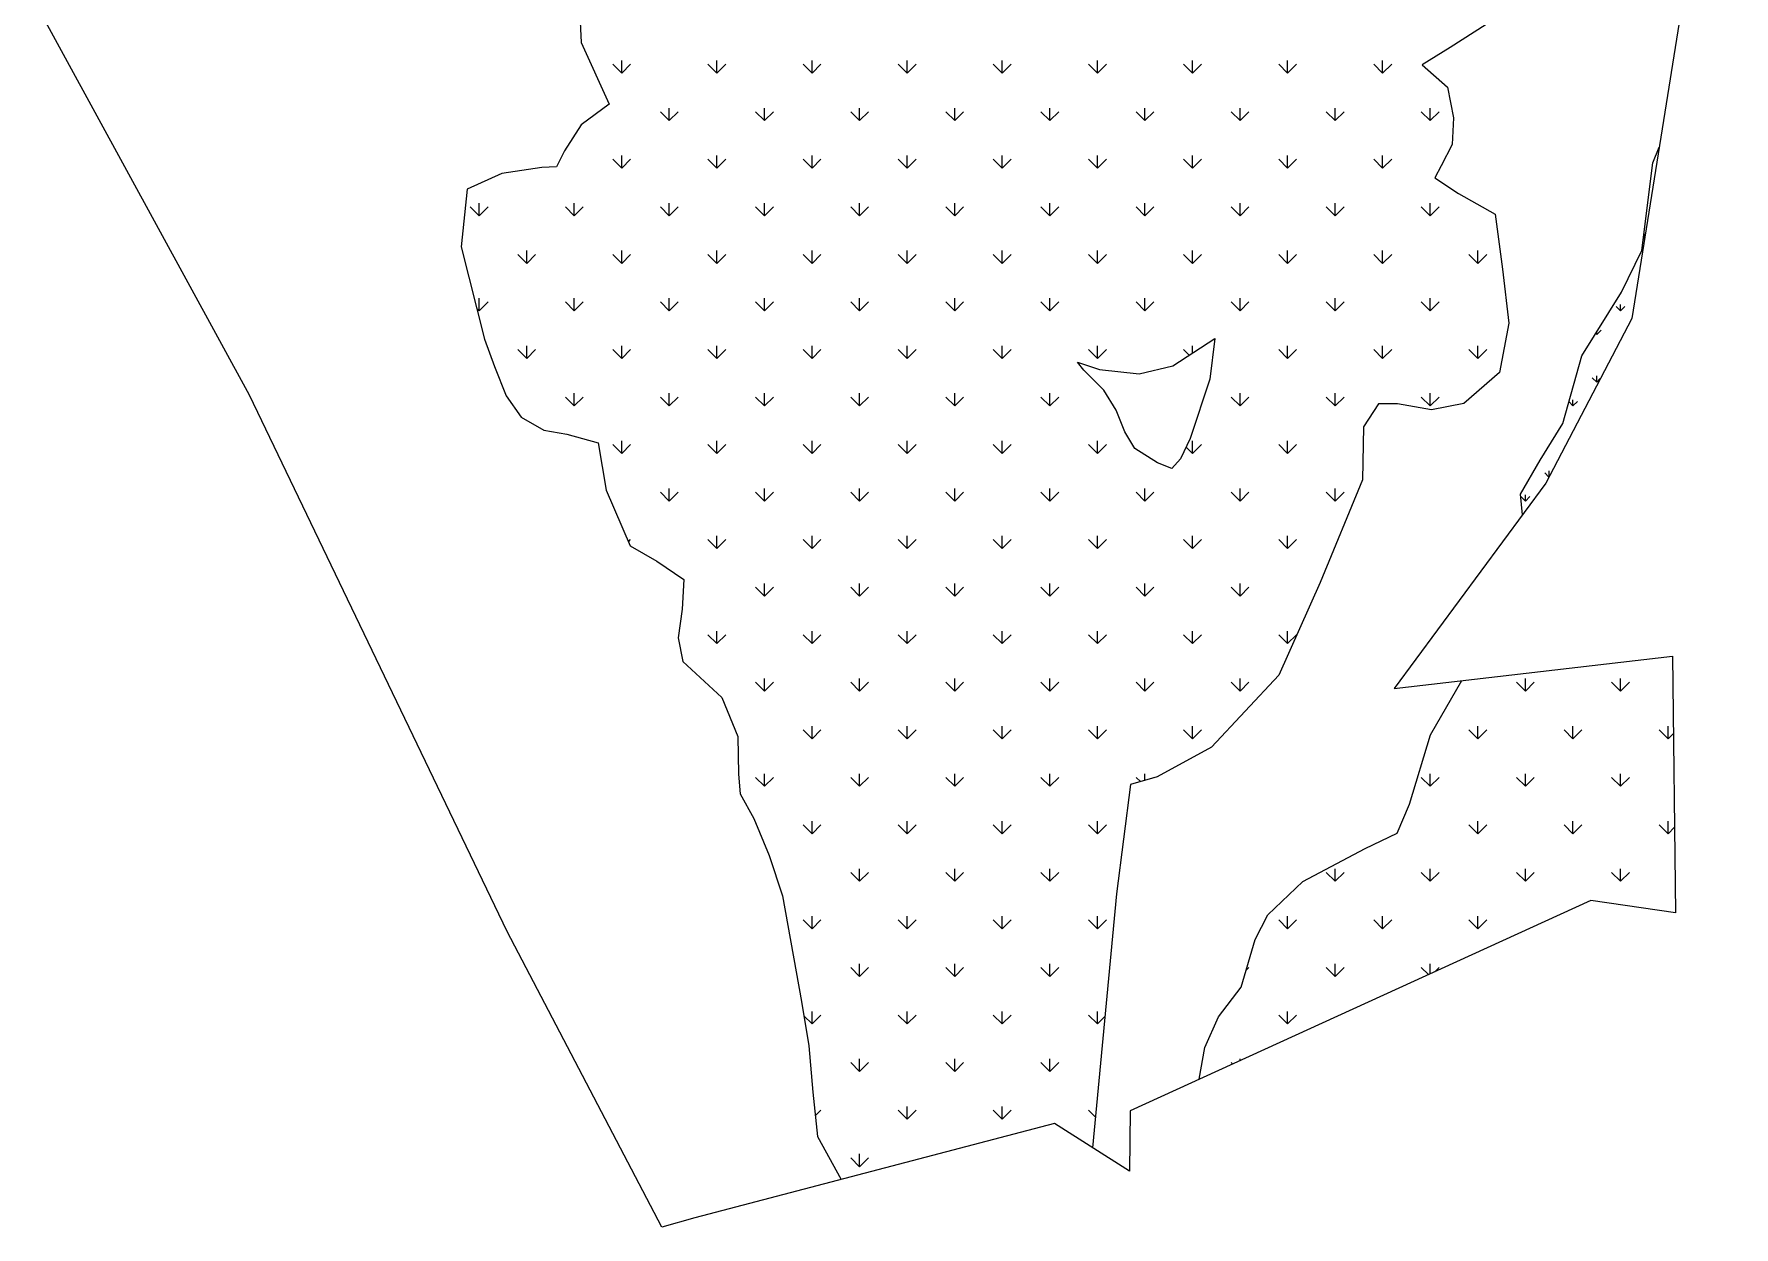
# Model space of a CAD drawing. Header units: metres. Extents: x 316780 to 318214, y 1881641 to 1883513.
# Drawn here: x 316846 to 318130, y 1881641 to 1882543 of the extents above; entities that cross this region are included whole.
import ezdxf

# ---------------------------------------------------------------- set-up
doc = ezdxf.new("R2010")
doc.units = ezdxf.units.M
doc.layers.add('MANGROOVES', color=112, linetype='Continuous')
doc.layers.add('village', color=3, linetype='Continuous')

msp = doc.modelspace()

# ---------------------------------------------------------------- linework, layer by layer
at = {"layer": 'MANGROOVES'}
for p, q in [((317258.8, 1882556.9), (317259.6, 1882536.3)), ((317943.2, 1882549.9), (317916.1, 1882532.6)), ((317259.6, 1882536.3), (317280.9, 1882489.6)), ((317916.1, 1882532.6), (317894.9, 1882519.5)), ((317894.9, 1882519.5), (317914.1, 1882502.5)), ((317914.1, 1882502.5), (317918.6, 1882479.3)), ((317280.9, 1882489.6), (317259.7, 1882474.1)), ((317259.7, 1882474.1), (317247, 1882454.4)), ((317918.6, 1882479.3), (317917.6, 1882459.2)), ((317917.6, 1882459.2), (317909.3, 1882443)), ((318069.1, 1882445.3), (318074, 1882457.3)), ((317241.2, 1882442.4), (317230.1, 1882441.8)), ((317247, 1882454.4), (317241.2, 1882442.4)), ((317909.3, 1882443), (317904.5, 1882434)), ((318060.8, 1882379), (318069.1, 1882445.3)), ((317199.7, 1882437.2), (317173.7, 1882425.4)), ((317230.1, 1882441.8), (317199.7, 1882437.2)), ((317904.5, 1882434), (317922.4, 1882422.2)), ((317173.7, 1882425.4), (317169.2, 1882381.9)), ((317922.4, 1882422.2), (317950.1, 1882406.5)), ((317950.1, 1882406.5), (317955.7, 1882365)), ((317169.2, 1882381.9), (317186.6, 1882312.1)), ((318045.6, 1882347.5), (318060.8, 1882379)), ((317955.7, 1882365), (317960.5, 1882324.2)), ((318015.5, 1882299.6), (318045.6, 1882347.5)), ((317960.5, 1882324.2), (317953.3, 1882286.9)), ((317186.6, 1882312.1), (317194.3, 1882291.5)), ((317706.7, 1882292), (317738.4, 1882312.7)), ((317738.4, 1882312.7), (317734.6, 1882281.8)), ((317194.3, 1882291.5), (317203, 1882269.3)), ((317634.6, 1882294.7), (317651.1, 1882289.3)), ((317639.4, 1882288.8), (317634.6, 1882294.7)), ((317654.4, 1882273.5), (317639.4, 1882288.8)), ((317651.1, 1882289.3), (317681.3, 1882285.8)), ((317681.3, 1882285.8), (317706.7, 1882292)), ((318001.3, 1882248.3), (318015.5, 1882299.6)), ((317734.6, 1882281.8), (317719.6, 1882237.1)), ((317953.3, 1882286.9), (317926.5, 1882263.6)), ((317203, 1882269.3), (317214.5, 1882253.2)), ((317663.7, 1882258.5), (317654.4, 1882273.5)), ((317861.9, 1882263.3), (317850.6, 1882245.8)), ((317876.4, 1882263.2), (317861.9, 1882263.3)), ((317902.1, 1882258.7), (317876.4, 1882263.2)), ((317926.5, 1882263.6), (317902.1, 1882258.7)), ((317214.5, 1882253.2), (317231.5, 1882243.3)), ((317670.4, 1882242.1), (317663.7, 1882258.5)), ((317231.5, 1882243.3), (317248.9, 1882240.4)), ((317248.9, 1882240.4), (317272.6, 1882233.8)), ((317677.8, 1882229.5), (317670.4, 1882242.1)), ((317719.6, 1882237.1), (317712.5, 1882221.7)), ((317850.6, 1882245.8), (317849.8, 1882205.9)), ((317984, 1882220.7), (318001.3, 1882248.3)), ((317272.6, 1882233.8), (317278.5, 1882198)), ((317695.1, 1882218.6), (317677.8, 1882229.5)), ((317705.8, 1882214.4), (317695.1, 1882218.6)), ((317712.5, 1882221.7), (317705.8, 1882214.4)), ((317969.2, 1882195.1), (317984, 1882220.7)), ((317278.5, 1882198), (317296.7, 1882155.9)), ((317849.8, 1882205.9), (317817.8, 1882128.3)), ((317970.6, 1882179.3), (317969.2, 1882195.1)), ((317296.7, 1882155.9), (317316.9, 1882144.3)), ((317316.9, 1882144.3), (317337.2, 1882130.6)), ((317337.2, 1882130.6), (317336, 1882108)), ((317817.8, 1882128.3), (317786.7, 1882058.2)), ((317336, 1882108), (317333.1, 1882086.5)), ((317333.1, 1882086.5), (317336.4, 1882068.5)), ((317336.4, 1882068.5), (317366, 1882041.3)), ((317786.7, 1882058.2), (317735.7, 1882003.8)), ((317901.2, 1882013.1), (317924.9, 1882054.1)), ((317366, 1882041.3), (317378, 1882011.8)), ((317378, 1882011.8), (317378.5, 1881983.4)), ((317885.3, 1881960.8), (317901.2, 1882013.1)), ((317735.7, 1882003.8), (317694.8, 1881981.5)), ((317378.5, 1881983.4), (317379.7, 1881968.6)), ((317694.8, 1881981.5), (317674.6, 1881975.7)), ((317379.7, 1881968.6), (317390.2, 1881949.9)), ((317674.6, 1881975.7), (317664, 1881893)), ((317876.1, 1881939), (317885.3, 1881960.8)), ((317390.2, 1881949.9), (317401.8, 1881922.1)), ((317852, 1881927.2), (317876.1, 1881939)), ((317401.8, 1881922.1), (317411.9, 1881891.5)), ((317804.7, 1881902.4), (317852, 1881927.2)), ((317411.9, 1881891.5), (317426.2, 1881811.8)), ((317664, 1881893), (317645.9, 1881701.2)), ((317778.4, 1881877.3), (317804.7, 1881902.4)), ((317768.7, 1881858.5), (317778.4, 1881877.3)), ((317758.1, 1881822.6), (317768.7, 1881858.5)), ((317741.2, 1881800.1), (317758.1, 1881822.6)), ((317426.2, 1881811.8), (317431.7, 1881778.2)), ((317730.7, 1881777), (317741.2, 1881800.1)), ((317431.7, 1881778.2), (317434.7, 1881743.3)), ((317726.6, 1881753), (317730.7, 1881777)), ((317434.7, 1881743.3), (317438.1, 1881709.7)), ((317438.1, 1881709.7), (317456, 1881677.2))]:
    msp.add_line(p, q, dxfattribs=at)
at = {"layer": 'MANGROOVES', "linetype": 'Continuous'}
for p, q in [((317290.4, 1882513.1), (317283.7, 1882519.9)), ((317290.4, 1882513.1), (317290.4, 1882522.7)), ((317290.4, 1882513.1), (317297.1, 1882519.9)), ((317362.3, 1882513.1), (317355.5, 1882519.9)), ((317362.3, 1882513.1), (317362.3, 1882522.7)), ((317362.3, 1882513.1), (317369, 1882519.9)), ((317434.1, 1882513.1), (317427.4, 1882519.9)), ((317434.1, 1882513.1), (317434.1, 1882522.7)), ((317434.1, 1882513.1), (317440.8, 1882519.9)), ((317505.9, 1882513.1), (317499.2, 1882519.9)), ((317505.9, 1882513.1), (317505.9, 1882522.7)), ((317505.9, 1882513.1), (317512.7, 1882519.9)), ((317577.8, 1882513.1), (317571, 1882519.9)), ((317577.8, 1882513.1), (317577.8, 1882522.7)), ((317577.8, 1882513.1), (317584.5, 1882519.9)), ((317649.6, 1882513.1), (317642.9, 1882519.9)), ((317649.6, 1882513.1), (317649.6, 1882522.7)), ((317649.6, 1882513.1), (317656.4, 1882519.9)), ((317721.5, 1882513.1), (317714.7, 1882519.9)), ((317721.5, 1882513.1), (317721.5, 1882522.7)), ((317721.5, 1882513.1), (317728.2, 1882519.9)), ((317793.3, 1882513.1), (317786.6, 1882519.9)), ((317793.3, 1882513.1), (317793.3, 1882522.7)), ((317793.3, 1882513.1), (317800, 1882519.9)), ((317865.1, 1882513.1), (317858.4, 1882519.9)), ((317865.1, 1882513.1), (317865.1, 1882522.7)), ((317865.1, 1882513.1), (317871.9, 1882519.9)), ((317326.3, 1882477.2), (317319.6, 1882483.9)), ((317326.3, 1882477.2), (317326.3, 1882486.7)), ((317326.3, 1882477.2), (317333.1, 1882483.9)), ((317398.2, 1882477.2), (317391.4, 1882483.9)), ((317398.2, 1882477.2), (317398.2, 1882486.7)), ((317398.2, 1882477.2), (317404.9, 1882483.9)), ((317470, 1882477.2), (317463.3, 1882483.9)), ((317470, 1882477.2), (317470, 1882486.7)), ((317470, 1882477.2), (317476.7, 1882483.9)), ((317541.9, 1882477.2), (317535.1, 1882483.9)), ((317541.9, 1882477.2), (317541.9, 1882486.7)), ((317541.9, 1882477.2), (317548.6, 1882483.9)), ((317613.7, 1882477.2), (317607, 1882483.9)), ((317613.7, 1882477.2), (317613.7, 1882486.7)), ((317613.7, 1882477.2), (317620.4, 1882483.9)), ((317685.5, 1882477.2), (317678.8, 1882483.9)), ((317685.5, 1882477.2), (317685.5, 1882486.7)), ((317685.5, 1882477.2), (317692.3, 1882483.9)), ((317757.4, 1882477.2), (317750.6, 1882483.9)), ((317757.4, 1882477.2), (317757.4, 1882486.7)), ((317757.4, 1882477.2), (317764.1, 1882483.9)), ((317829.2, 1882477.2), (317822.5, 1882483.9)), ((317829.2, 1882477.2), (317829.2, 1882486.7)), ((317829.2, 1882477.2), (317836, 1882483.9)), ((317901.1, 1882477.2), (317894.3, 1882483.9)), ((317901.1, 1882477.2), (317901.1, 1882486.7)), ((317901.1, 1882477.2), (317907.8, 1882483.9)), ((317290.4, 1882441.3), (317283.7, 1882448)), ((317290.4, 1882441.3), (317290.4, 1882450.8)), ((317290.4, 1882441.3), (317297.1, 1882448)), ((317362.3, 1882441.3), (317355.5, 1882448)), ((317362.3, 1882441.3), (317362.3, 1882450.8)), ((317362.3, 1882441.3), (317369, 1882448)), ((317434.1, 1882441.3), (317427.4, 1882448)), ((317434.1, 1882441.3), (317434.1, 1882450.8)), ((317434.1, 1882441.3), (317440.8, 1882448)), ((317505.9, 1882441.3), (317499.2, 1882448)), ((317505.9, 1882441.3), (317505.9, 1882450.8)), ((317505.9, 1882441.3), (317512.7, 1882448)), ((317577.8, 1882441.3), (317571, 1882448)), ((317577.8, 1882441.3), (317577.8, 1882450.8)), ((317577.8, 1882441.3), (317584.5, 1882448)), ((317649.6, 1882441.3), (317642.9, 1882448)), ((317649.6, 1882441.3), (317649.6, 1882450.8)), ((317649.6, 1882441.3), (317656.4, 1882448)), ((317721.5, 1882441.3), (317714.7, 1882448)), ((317721.5, 1882441.3), (317721.5, 1882450.8)), ((317721.5, 1882441.3), (317728.2, 1882448)), ((317793.3, 1882441.3), (317786.6, 1882448)), ((317793.3, 1882441.3), (317793.3, 1882450.8)), ((317793.3, 1882441.3), (317800, 1882448)), ((317865.1, 1882441.3), (317858.4, 1882448)), ((317865.1, 1882441.3), (317865.1, 1882450.8)), ((317865.1, 1882441.3), (317871.9, 1882448)), ((317182.6, 1882405.4), (317175.9, 1882412.1)), ((317182.6, 1882405.4), (317182.6, 1882414.9)), ((317182.6, 1882405.4), (317189.4, 1882412.1)), ((317254.5, 1882405.4), (317247.8, 1882412.1)), ((317254.5, 1882405.4), (317254.5, 1882414.9)), ((317254.5, 1882405.4), (317261.2, 1882412.1)), ((317326.3, 1882405.4), (317319.6, 1882412.1)), ((317326.3, 1882405.4), (317326.3, 1882414.9)), ((317326.3, 1882405.4), (317333.1, 1882412.1)), ((317398.2, 1882405.4), (317391.4, 1882412.1)), ((317398.2, 1882405.4), (317398.2, 1882414.9)), ((317398.2, 1882405.4), (317404.9, 1882412.1)), ((317470, 1882405.4), (317463.3, 1882412.1)), ((317470, 1882405.4), (317470, 1882414.9)), ((317470, 1882405.4), (317476.7, 1882412.1)), ((317541.9, 1882405.4), (317535.1, 1882412.1)), ((317541.9, 1882405.4), (317541.9, 1882414.9)), ((317541.9, 1882405.4), (317548.6, 1882412.1)), ((317613.7, 1882405.4), (317607, 1882412.1)), ((317613.7, 1882405.4), (317613.7, 1882414.9)), ((317613.7, 1882405.4), (317620.4, 1882412.1)), ((317685.5, 1882405.4), (317678.8, 1882412.1)), ((317685.5, 1882405.4), (317685.5, 1882414.9)), ((317685.5, 1882405.4), (317692.3, 1882412.1)), ((317757.4, 1882405.4), (317750.6, 1882412.1)), ((317757.4, 1882405.4), (317757.4, 1882414.9)), ((317757.4, 1882405.4), (317764.1, 1882412.1)), ((317829.2, 1882405.4), (317822.5, 1882412.1)), ((317829.2, 1882405.4), (317829.2, 1882414.9)), ((317829.2, 1882405.4), (317836, 1882412.1)), ((317901.1, 1882405.4), (317894.3, 1882412.1)), ((317901.1, 1882405.4), (317901.1, 1882414.9)), ((317901.1, 1882405.4), (317907.8, 1882412.1)), ((318062.7, 1882387.4), (318062.7, 1882392.2)), ((317218.6, 1882369.4), (317218.6, 1882379)), ((317290.4, 1882369.4), (317290.4, 1882379)), ((317362.3, 1882369.4), (317362.3, 1882379)), ((317434.1, 1882369.4), (317434.1, 1882379)), ((317505.9, 1882369.4), (317505.9, 1882379)), ((317577.8, 1882369.4), (317577.8, 1882379)), ((317649.6, 1882369.4), (317649.6, 1882379)), ((317721.5, 1882369.4), (317721.5, 1882379)), ((317793.3, 1882369.4), (317793.3, 1882379)), ((317865.1, 1882369.4), (317865.1, 1882379)), ((317937, 1882369.4), (317937, 1882379)), ((318062.7, 1882387.4), (318062, 1882388.1)), ((318062.7, 1882387.4), (318062.8, 1882387.5)), ((317218.6, 1882369.4), (317211.8, 1882376.2)), ((317218.6, 1882369.4), (317225.3, 1882376.2)), ((317290.4, 1882369.4), (317283.7, 1882376.2)), ((317290.4, 1882369.4), (317297.1, 1882376.2)), ((317362.3, 1882369.4), (317355.5, 1882376.2)), ((317362.3, 1882369.4), (317369, 1882376.2)), ((317434.1, 1882369.4), (317427.4, 1882376.2)), ((317434.1, 1882369.4), (317440.8, 1882376.2)), ((317505.9, 1882369.4), (317499.2, 1882376.2)), ((317505.9, 1882369.4), (317512.7, 1882376.2)), ((317577.8, 1882369.4), (317571, 1882376.2)), ((317577.8, 1882369.4), (317584.5, 1882376.2)), ((317649.6, 1882369.4), (317642.9, 1882376.2)), ((317649.6, 1882369.4), (317656.4, 1882376.2)), ((317721.5, 1882369.4), (317714.7, 1882376.2)), ((317721.5, 1882369.4), (317728.2, 1882376.2)), ((317793.3, 1882369.4), (317786.6, 1882376.2)), ((317793.3, 1882369.4), (317800, 1882376.2)), ((317865.1, 1882369.4), (317858.4, 1882376.2)), ((317865.1, 1882369.4), (317871.9, 1882376.2)), ((317937, 1882369.4), (317930.3, 1882376.2)), ((317937, 1882369.4), (317943.7, 1882376.2)), ((317182.6, 1882333.5), (317182.6, 1882343)), ((317182.6, 1882333.5), (317189.4, 1882340.3)), ((317254.5, 1882333.5), (317247.8, 1882340.3)), ((317254.5, 1882333.5), (317254.5, 1882343)), ((317254.5, 1882333.5), (317261.2, 1882340.3)), ((317326.3, 1882333.5), (317319.6, 1882340.3)), ((317326.3, 1882333.5), (317326.3, 1882343)), ((317326.3, 1882333.5), (317333.1, 1882340.3)), ((317398.2, 1882333.5), (317391.4, 1882340.3)), ((317398.2, 1882333.5), (317398.2, 1882343)), ((317398.2, 1882333.5), (317404.9, 1882340.3)), ((317470, 1882333.5), (317463.3, 1882340.3)), ((317470, 1882333.5), (317470, 1882343)), ((317470, 1882333.5), (317476.7, 1882340.3)), ((317541.9, 1882333.5), (317535.1, 1882340.3)), ((317541.9, 1882333.5), (317541.9, 1882343)), ((317541.9, 1882333.5), (317548.6, 1882340.3)), ((317613.7, 1882333.5), (317607, 1882340.3)), ((317613.7, 1882333.5), (317613.7, 1882343)), ((317613.7, 1882333.5), (317620.4, 1882340.3)), ((317685.5, 1882333.5), (317678.8, 1882340.3)), ((317685.5, 1882333.5), (317685.5, 1882343)), ((317685.5, 1882333.5), (317692.3, 1882340.3)), ((317757.4, 1882333.5), (317750.6, 1882340.3)), ((317757.4, 1882333.5), (317757.4, 1882343)), ((317757.4, 1882333.5), (317764.1, 1882340.3)), ((317829.2, 1882333.5), (317822.5, 1882340.3)), ((317829.2, 1882333.5), (317829.2, 1882343)), ((317829.2, 1882333.5), (317836, 1882340.3)), ((317901.1, 1882333.5), (317894.3, 1882340.3)), ((317901.1, 1882333.5), (317901.1, 1882343)), ((317901.1, 1882333.5), (317907.8, 1882340.3)), ((317182.6, 1882333.5), (317180.8, 1882335.4)), ((318044.8, 1882333.5), (318041.4, 1882336.9)), ((318044.8, 1882333.5), (318044.8, 1882338.3)), ((318044.8, 1882333.5), (318048.1, 1882336.9)), ((318026.8, 1882315.6), (318026, 1882316.3)), ((318026.8, 1882315.6), (318030.2, 1882318.9)), ((318026.8, 1882315.6), (318026.8, 1882317.6)), ((317218.6, 1882297.6), (317211.8, 1882304.3)), ((317218.6, 1882297.6), (317218.6, 1882307.1)), ((317218.6, 1882297.6), (317225.3, 1882304.3)), ((317290.4, 1882297.6), (317283.7, 1882304.3)), ((317290.4, 1882297.6), (317290.4, 1882307.1)), ((317290.4, 1882297.6), (317297.1, 1882304.3)), ((317362.3, 1882297.6), (317355.5, 1882304.3)), ((317362.3, 1882297.6), (317362.3, 1882307.1)), ((317362.3, 1882297.6), (317369, 1882304.3)), ((317434.1, 1882297.6), (317427.4, 1882304.3)), ((317434.1, 1882297.6), (317434.1, 1882307.1)), ((317434.1, 1882297.6), (317440.8, 1882304.3)), ((317505.9, 1882297.6), (317499.2, 1882304.3)), ((317505.9, 1882297.6), (317505.9, 1882307.1)), ((317505.9, 1882297.6), (317512.7, 1882304.3)), ((317577.8, 1882297.6), (317571, 1882304.3)), ((317577.8, 1882297.6), (317577.8, 1882307.1)), ((317577.8, 1882297.6), (317584.5, 1882304.3)), ((317649.6, 1882297.6), (317642.9, 1882304.3)), ((317649.6, 1882297.6), (317649.6, 1882307.1)), ((317649.6, 1882297.6), (317656.4, 1882304.3)), ((317719, 1882300), (317714.7, 1882304.3)), ((317721.5, 1882301.6), (317721.5, 1882307.1)), ((317793.3, 1882297.6), (317786.6, 1882304.3)), ((317793.3, 1882297.6), (317793.3, 1882307.1)), ((317793.3, 1882297.6), (317800, 1882304.3)), ((317865.1, 1882297.6), (317858.4, 1882304.3)), ((317865.1, 1882297.6), (317865.1, 1882307.1)), ((317865.1, 1882297.6), (317871.9, 1882304.3)), ((317937, 1882297.6), (317930.3, 1882304.3)), ((317937, 1882297.6), (317937, 1882307.1)), ((317937, 1882297.6), (317943.7, 1882304.3)), ((318026.8, 1882279.6), (318023.4, 1882283)), ((318026.8, 1882279.6), (318026.8, 1882284.4)), ((318026.8, 1882279.6), (318029.5, 1882282.4)), ((317254.5, 1882261.7), (317247.8, 1882268.4)), ((317254.5, 1882261.7), (317254.5, 1882271.2)), ((317254.5, 1882261.7), (317261.2, 1882268.4)), ((317326.3, 1882261.7), (317319.6, 1882268.4)), ((317326.3, 1882261.7), (317326.3, 1882271.2)), ((317326.3, 1882261.7), (317333.1, 1882268.4)), ((317398.2, 1882261.7), (317391.4, 1882268.4)), ((317398.2, 1882261.7), (317398.2, 1882271.2)), ((317398.2, 1882261.7), (317404.9, 1882268.4)), ((317470, 1882261.7), (317463.3, 1882268.4)), ((317470, 1882261.7), (317470, 1882271.2)), ((317470, 1882261.7), (317476.7, 1882268.4)), ((317541.9, 1882261.7), (317535.1, 1882268.4)), ((317541.9, 1882261.7), (317541.9, 1882271.2)), ((317541.9, 1882261.7), (317548.6, 1882268.4)), ((317613.7, 1882261.7), (317607, 1882268.4)), ((317613.7, 1882261.7), (317613.7, 1882271.2)), ((317613.7, 1882261.7), (317620.4, 1882268.4)), ((317757.4, 1882261.7), (317750.6, 1882268.4)), ((317757.4, 1882261.7), (317757.4, 1882271.2)), ((317757.4, 1882261.7), (317764.1, 1882268.4)), ((317829.2, 1882261.7), (317822.5, 1882268.4)), ((317829.2, 1882261.7), (317829.2, 1882271.2)), ((317829.2, 1882261.7), (317836, 1882268.4)), ((317901.1, 1882261.7), (317894.3, 1882268.4)), ((317901.1, 1882261.7), (317901.1, 1882271.2)), ((317901.1, 1882261.7), (317907.8, 1882268.4)), ((318008.8, 1882261.7), (318005.9, 1882264.7)), ((318008.8, 1882261.7), (318008.8, 1882266.4)), ((318008.8, 1882261.7), (318012.2, 1882265.1)), ((317290.4, 1882225.8), (317283.7, 1882232.5)), ((317290.4, 1882225.8), (317290.4, 1882235.3)), ((317290.4, 1882225.8), (317297.1, 1882232.5)), ((317362.3, 1882225.8), (317355.5, 1882232.5)), ((317362.3, 1882225.8), (317362.3, 1882235.3)), ((317362.3, 1882225.8), (317369, 1882232.5)), ((317434.1, 1882225.8), (317427.4, 1882232.5)), ((317434.1, 1882225.8), (317434.1, 1882235.3)), ((317434.1, 1882225.8), (317440.8, 1882232.5)), ((317505.9, 1882225.8), (317499.2, 1882232.5)), ((317505.9, 1882225.8), (317505.9, 1882235.3)), ((317505.9, 1882225.8), (317512.7, 1882232.5)), ((317577.8, 1882225.8), (317571, 1882232.5)), ((317577.8, 1882225.8), (317577.8, 1882235.3)), ((317577.8, 1882225.8), (317584.5, 1882232.5)), ((317649.6, 1882225.8), (317642.9, 1882232.5)), ((317649.6, 1882225.8), (317649.6, 1882235.3)), ((317649.6, 1882225.8), (317656.4, 1882232.5)), ((317721.5, 1882225.8), (317716.6, 1882230.6)), ((317721.5, 1882225.8), (317721.5, 1882235.3)), ((317721.5, 1882225.8), (317728.2, 1882232.5)), ((317793.3, 1882225.8), (317786.6, 1882232.5)), ((317793.3, 1882225.8), (317793.3, 1882235.3)), ((317793.3, 1882225.8), (317800, 1882232.5)), ((317990.7, 1882207.9), (317987.5, 1882211.2)), ((317990.9, 1882208.2), (317990.9, 1882212.6)), ((317326.3, 1882189.8), (317326.3, 1882199.4)), ((317398.2, 1882189.8), (317398.2, 1882199.4)), ((317470, 1882189.8), (317470, 1882199.4)), ((317541.9, 1882189.8), (317541.9, 1882199.4)), ((317613.7, 1882189.8), (317613.7, 1882199.4)), ((317685.5, 1882189.8), (317685.5, 1882199.4)), ((317757.4, 1882189.8), (317757.4, 1882199.4)), ((317829.2, 1882189.8), (317829.2, 1882199.4)), ((317326.3, 1882189.8), (317319.6, 1882196.6)), ((317326.3, 1882189.8), (317333.1, 1882196.6)), ((317398.2, 1882189.8), (317391.4, 1882196.6)), ((317398.2, 1882189.8), (317404.9, 1882196.6)), ((317470, 1882189.8), (317463.3, 1882196.6)), ((317470, 1882189.8), (317476.7, 1882196.6)), ((317541.9, 1882189.8), (317535.1, 1882196.6)), ((317541.9, 1882189.8), (317548.6, 1882196.6)), ((317613.7, 1882189.8), (317607, 1882196.6)), ((317613.7, 1882189.8), (317620.4, 1882196.6)), ((317685.5, 1882189.8), (317678.8, 1882196.6)), ((317685.5, 1882189.8), (317692.3, 1882196.6)), ((317757.4, 1882189.8), (317750.6, 1882196.6)), ((317757.4, 1882189.8), (317764.1, 1882196.6)), ((317829.2, 1882189.8), (317822.5, 1882196.6)), ((317829.2, 1882189.8), (317836, 1882196.6)), ((317972.9, 1882189.8), (317969.5, 1882193.2)), ((317972.9, 1882189.8), (317972.9, 1882194.6)), ((317972.9, 1882189.8), (317976.3, 1882193.2)), ((317295.4, 1882158.9), (317297.1, 1882160.7)), ((317362.3, 1882153.9), (317355.5, 1882160.7)), ((317362.3, 1882153.9), (317362.3, 1882163.4)), ((317362.3, 1882153.9), (317369, 1882160.7)), ((317434.1, 1882153.9), (317427.4, 1882160.7)), ((317434.1, 1882153.9), (317434.1, 1882163.4)), ((317434.1, 1882153.9), (317440.8, 1882160.7)), ((317505.9, 1882153.9), (317499.2, 1882160.7)), ((317505.9, 1882153.9), (317505.9, 1882163.4)), ((317505.9, 1882153.9), (317512.7, 1882160.7)), ((317577.8, 1882153.9), (317571, 1882160.7)), ((317577.8, 1882153.9), (317577.8, 1882163.4)), ((317577.8, 1882153.9), (317584.5, 1882160.7)), ((317649.6, 1882153.9), (317642.9, 1882160.7)), ((317649.6, 1882153.9), (317649.6, 1882163.4)), ((317649.6, 1882153.9), (317656.4, 1882160.7)), ((317721.5, 1882153.9), (317714.7, 1882160.7)), ((317721.5, 1882153.9), (317721.5, 1882163.4)), ((317721.5, 1882153.9), (317728.2, 1882160.7)), ((317793.3, 1882153.9), (317786.6, 1882160.7)), ((317793.3, 1882153.9), (317793.3, 1882163.4)), ((317793.3, 1882153.9), (317800, 1882160.7)), ((317398.2, 1882118), (317391.4, 1882124.7)), ((317398.2, 1882118), (317398.2, 1882127.5)), ((317398.2, 1882118), (317404.9, 1882124.7)), ((317470, 1882118), (317463.3, 1882124.7)), ((317470, 1882118), (317470, 1882127.5)), ((317470, 1882118), (317476.7, 1882124.7)), ((317541.9, 1882118), (317535.1, 1882124.7)), ((317541.9, 1882118), (317541.9, 1882127.5)), ((317541.9, 1882118), (317548.6, 1882124.7)), ((317613.7, 1882118), (317607, 1882124.7)), ((317613.7, 1882118), (317613.7, 1882127.5)), ((317613.7, 1882118), (317620.4, 1882124.7)), ((317685.5, 1882118), (317678.8, 1882124.7)), ((317685.5, 1882118), (317685.5, 1882127.5)), ((317685.5, 1882118), (317692.3, 1882124.7)), ((317757.4, 1882118), (317750.6, 1882124.7)), ((317757.4, 1882118), (317757.4, 1882127.5)), ((317757.4, 1882118), (317764.1, 1882124.7)), ((317362.3, 1882082.1), (317355.5, 1882088.8)), ((317362.3, 1882082.1), (317362.3, 1882091.6)), ((317362.3, 1882082.1), (317369, 1882088.8)), ((317434.1, 1882082.1), (317427.4, 1882088.8)), ((317434.1, 1882082.1), (317434.1, 1882091.6)), ((317434.1, 1882082.1), (317440.8, 1882088.8)), ((317505.9, 1882082.1), (317499.2, 1882088.8)), ((317505.9, 1882082.1), (317505.9, 1882091.6)), ((317505.9, 1882082.1), (317512.7, 1882088.8)), ((317577.8, 1882082.1), (317571, 1882088.8)), ((317577.8, 1882082.1), (317577.8, 1882091.6)), ((317577.8, 1882082.1), (317584.5, 1882088.8)), ((317649.6, 1882082.1), (317642.9, 1882088.8)), ((317649.6, 1882082.1), (317649.6, 1882091.6)), ((317649.6, 1882082.1), (317656.4, 1882088.8)), ((317721.5, 1882082.1), (317714.7, 1882088.8)), ((317721.5, 1882082.1), (317721.5, 1882091.6)), ((317721.5, 1882082.1), (317728.2, 1882088.8)), ((317793.3, 1882082.1), (317786.6, 1882088.8)), ((317793.3, 1882082.1), (317793.3, 1882091.6)), ((317793.3, 1882082.1), (317800, 1882088.8)), ((317398.2, 1882046.2), (317391.4, 1882052.9)), ((317398.2, 1882046.2), (317398.2, 1882055.7)), ((317398.2, 1882046.2), (317404.9, 1882052.9)), ((317470, 1882046.2), (317463.3, 1882052.9)), ((317470, 1882046.2), (317470, 1882055.7)), ((317470, 1882046.2), (317476.7, 1882052.9)), ((317541.9, 1882046.2), (317535.1, 1882052.9)), ((317541.9, 1882046.2), (317541.9, 1882055.7)), ((317541.9, 1882046.2), (317548.6, 1882052.9)), ((317613.7, 1882046.2), (317607, 1882052.9)), ((317613.7, 1882046.2), (317613.7, 1882055.7)), ((317613.7, 1882046.2), (317620.4, 1882052.9)), ((317685.5, 1882046.2), (317678.8, 1882052.9)), ((317685.5, 1882046.2), (317685.5, 1882055.7)), ((317685.5, 1882046.2), (317692.3, 1882052.9)), ((317757.4, 1882046.2), (317750.6, 1882052.9)), ((317757.4, 1882046.2), (317757.4, 1882055.7)), ((317757.4, 1882046.2), (317764.1, 1882052.9)), ((317972.9, 1882046.2), (317966.2, 1882052.9)), ((317972.9, 1882046.2), (317972.9, 1882055.7)), ((317972.9, 1882046.2), (317979.6, 1882052.9)), ((318044.8, 1882046.2), (318038, 1882052.9)), ((318044.8, 1882046.2), (318044.8, 1882055.7)), ((318044.8, 1882046.2), (318051.5, 1882052.9)), ((317434.1, 1882010.2), (317434.1, 1882019.8)), ((317505.9, 1882010.2), (317505.9, 1882019.8)), ((317577.8, 1882010.2), (317577.8, 1882019.8)), ((317649.6, 1882010.2), (317649.6, 1882019.8)), ((317721.5, 1882010.2), (317721.5, 1882019.8)), ((317937, 1882010.2), (317937, 1882019.8)), ((318008.8, 1882010.2), (318008.8, 1882019.8)), ((318080.7, 1882010.2), (318080.7, 1882019.8)), ((317434.1, 1882010.2), (317427.4, 1882017)), ((317434.1, 1882010.2), (317440.8, 1882017)), ((317505.9, 1882010.2), (317499.2, 1882017)), ((317505.9, 1882010.2), (317512.7, 1882017)), ((317577.8, 1882010.2), (317571, 1882017)), ((317577.8, 1882010.2), (317584.5, 1882017)), ((317649.6, 1882010.2), (317642.9, 1882017)), ((317649.6, 1882010.2), (317656.4, 1882017)), ((317721.5, 1882010.2), (317714.7, 1882017)), ((317721.5, 1882010.2), (317728.2, 1882017)), ((317937, 1882010.2), (317930.3, 1882017)), ((317937, 1882010.2), (317943.7, 1882017)), ((318008.8, 1882010.2), (318002.1, 1882017)), ((318008.8, 1882010.2), (318015.6, 1882017)), ((318080.7, 1882010.2), (318073.9, 1882017)), ((318080.7, 1882010.2), (318084.7, 1882014.3)), ((317398.2, 1881974.3), (317391.4, 1881981)), ((317398.2, 1881974.3), (317398.2, 1881983.8)), ((317398.2, 1881974.3), (317404.9, 1881981)), ((317470, 1881974.3), (317463.3, 1881981)), ((317470, 1881974.3), (317470, 1881983.8)), ((317470, 1881974.3), (317476.7, 1881981)), ((317541.9, 1881974.3), (317535.1, 1881981)), ((317541.9, 1881974.3), (317541.9, 1881983.8)), ((317541.9, 1881974.3), (317548.6, 1881981)), ((317613.7, 1881974.3), (317607, 1881981)), ((317613.7, 1881974.3), (317613.7, 1881983.8)), ((317613.7, 1881974.3), (317620.4, 1881981)), ((317682.1, 1881977.8), (317678.8, 1881981)), ((317685.5, 1881978.8), (317685.5, 1881983.8)), ((317691.9, 1881980.6), (317692.3, 1881981)), ((317901.1, 1881974.3), (317894.3, 1881981)), ((317901.1, 1881974.3), (317901.1, 1881983.8)), ((317901.1, 1881974.3), (317907.8, 1881981)), ((317972.9, 1881974.3), (317966.2, 1881981)), ((317972.9, 1881974.3), (317972.9, 1881983.8)), ((317972.9, 1881974.3), (317979.6, 1881981)), ((318044.8, 1881974.3), (318038, 1881981)), ((318044.8, 1881974.3), (318044.8, 1881983.8)), ((318044.8, 1881974.3), (318051.5, 1881981)), ((317434.1, 1881938.4), (317427.4, 1881945.1)), ((317434.1, 1881938.4), (317434.1, 1881947.9)), ((317434.1, 1881938.4), (317440.8, 1881945.1)), ((317505.9, 1881938.4), (317499.2, 1881945.1)), ((317505.9, 1881938.4), (317505.9, 1881947.9)), ((317505.9, 1881938.4), (317512.7, 1881945.1)), ((317577.8, 1881938.4), (317571, 1881945.1)), ((317577.8, 1881938.4), (317577.8, 1881947.9)), ((317577.8, 1881938.4), (317584.5, 1881945.1)), ((317649.6, 1881938.4), (317642.9, 1881945.1)), ((317649.6, 1881938.4), (317649.6, 1881947.9)), ((317649.6, 1881938.4), (317656.4, 1881945.1)), ((317937, 1881938.4), (317930.3, 1881945.1)), ((317937, 1881938.4), (317937, 1881947.9)), ((317937, 1881938.4), (317943.7, 1881945.1)), ((318008.8, 1881938.4), (318002.1, 1881945.1)), ((318008.8, 1881938.4), (318008.8, 1881947.9)), ((318008.8, 1881938.4), (318015.6, 1881945.1)), ((318080.7, 1881938.4), (318073.9, 1881945.1)), ((318080.7, 1881938.4), (318080.7, 1881947.9)), ((318080.7, 1881938.4), (318085.6, 1881943.3)), ((317470, 1881902.5), (317463.3, 1881909.2)), ((317470, 1881902.5), (317470, 1881912)), ((317470, 1881902.5), (317476.7, 1881909.2)), ((317541.9, 1881902.5), (317535.1, 1881909.2)), ((317541.9, 1881902.5), (317541.9, 1881912)), ((317541.9, 1881902.5), (317548.6, 1881909.2)), ((317613.7, 1881902.5), (317607, 1881909.2)), ((317613.7, 1881902.5), (317613.7, 1881912)), ((317613.7, 1881902.5), (317620.4, 1881909.2)), ((317829.2, 1881902.5), (317822.5, 1881909.2)), ((317829.2, 1881902.5), (317829.2, 1881912)), ((317829.2, 1881902.5), (317836, 1881909.2)), ((317901.1, 1881902.5), (317894.3, 1881909.2)), ((317901.1, 1881902.5), (317901.1, 1881912)), ((317901.1, 1881902.5), (317907.8, 1881909.2)), ((317972.9, 1881902.5), (317966.2, 1881909.2)), ((317972.9, 1881902.5), (317972.9, 1881912)), ((317972.9, 1881902.5), (317979.6, 1881909.2)), ((318044.8, 1881902.5), (318038, 1881909.2)), ((318044.8, 1881902.5), (318044.8, 1881912)), ((318044.8, 1881902.5), (318051.5, 1881909.2)), ((317434.1, 1881866.6), (317427.4, 1881873.3)), ((317434.1, 1881866.6), (317434.1, 1881876.1)), ((317434.1, 1881866.6), (317440.8, 1881873.3)), ((317505.9, 1881866.6), (317499.2, 1881873.3)), ((317505.9, 1881866.6), (317505.9, 1881876.1)), ((317505.9, 1881866.6), (317512.7, 1881873.3)), ((317577.8, 1881866.6), (317571, 1881873.3)), ((317577.8, 1881866.6), (317577.8, 1881876.1)), ((317577.8, 1881866.6), (317584.5, 1881873.3)), ((317649.6, 1881866.6), (317642.9, 1881873.3)), ((317649.6, 1881866.6), (317649.6, 1881876.1)), ((317649.6, 1881866.6), (317656.4, 1881873.3)), ((317793.3, 1881866.6), (317786.6, 1881873.3)), ((317793.3, 1881866.6), (317793.3, 1881876.1)), ((317793.3, 1881866.6), (317800, 1881873.3)), ((317865.1, 1881866.6), (317858.4, 1881873.3)), ((317865.1, 1881866.6), (317865.1, 1881876.1)), ((317865.1, 1881866.6), (317871.9, 1881873.3)), ((317937, 1881866.6), (317930.3, 1881873.3)), ((317937, 1881866.6), (317937, 1881876.1)), ((317937, 1881866.6), (317943.7, 1881873.3)), ((317470, 1881830.6), (317470, 1881840.2)), ((317541.9, 1881830.6), (317541.9, 1881840.2)), ((317613.7, 1881830.6), (317613.7, 1881840.2)), ((317829.2, 1881830.6), (317829.2, 1881840.2)), ((317901.1, 1881832.6), (317901.1, 1881840.2)), ((317470, 1881830.6), (317463.3, 1881837.4)), ((317470, 1881830.6), (317476.7, 1881837.4)), ((317541.9, 1881830.6), (317535.1, 1881837.4)), ((317541.9, 1881830.6), (317548.6, 1881837.4)), ((317613.7, 1881830.6), (317607, 1881837.4)), ((317613.7, 1881830.6), (317620.4, 1881837.4)), ((317761.8, 1881835), (317764.1, 1881837.4)), ((317829.2, 1881830.6), (317822.5, 1881837.4)), ((317829.2, 1881830.6), (317836, 1881837.4)), ((317899.7, 1881832), (317894.3, 1881837.4)), ((317904.6, 1881834.2), (317907.8, 1881837.4)), ((317434.1, 1881794.7), (317428, 1881800.8)), ((317434.1, 1881794.7), (317434.1, 1881804.2)), ((317434.1, 1881794.7), (317440.8, 1881801.4)), ((317505.9, 1881794.7), (317499.2, 1881801.4)), ((317505.9, 1881794.7), (317505.9, 1881804.2)), ((317505.9, 1881794.7), (317512.7, 1881801.4)), ((317577.8, 1881794.7), (317571, 1881801.4)), ((317577.8, 1881794.7), (317577.8, 1881804.2)), ((317577.8, 1881794.7), (317584.5, 1881801.4)), ((317649.6, 1881794.7), (317642.9, 1881801.4)), ((317649.6, 1881794.7), (317649.6, 1881804.2)), ((317649.6, 1881794.7), (317655.3, 1881800.4)), ((317793.3, 1881794.7), (317786.6, 1881801.4)), ((317793.3, 1881794.7), (317793.3, 1881804.2)), ((317793.3, 1881794.7), (317800, 1881801.4)), ((317470, 1881758.8), (317463.3, 1881765.5)), ((317470, 1881758.8), (317470, 1881768.3)), ((317470, 1881758.8), (317476.7, 1881765.5)), ((317541.9, 1881758.8), (317535.1, 1881765.5)), ((317541.9, 1881758.8), (317541.9, 1881768.3)), ((317541.9, 1881758.8), (317548.6, 1881765.5)), ((317613.7, 1881758.8), (317607, 1881765.5)), ((317613.7, 1881758.8), (317613.7, 1881768.3)), ((317613.7, 1881758.8), (317620.4, 1881765.5)), ((317751.7, 1881764.5), (317750.6, 1881765.5)), ((317757.4, 1881767), (317757.4, 1881768.3)), ((317436.5, 1881725.3), (317440.8, 1881729.6)), ((317505.9, 1881722.9), (317499.2, 1881729.6)), ((317505.9, 1881722.9), (317505.9, 1881732.4)), ((317505.9, 1881722.9), (317512.7, 1881729.6)), ((317577.8, 1881722.9), (317571, 1881729.6)), ((317577.8, 1881722.9), (317577.8, 1881732.4)), ((317577.8, 1881722.9), (317584.5, 1881729.6)), ((317648.1, 1881724.4), (317642.9, 1881729.6)), ((317470, 1881686.9), (317463.3, 1881693.7)), ((317470, 1881686.9), (317470, 1881696.5)), ((317470, 1881686.9), (317476.7, 1881693.7))]:
    msp.add_line(p, q, dxfattribs=at)
at = {"layer": 'village', "color": 3}
for p, q in [((318130.5, 1882809), (318053.2, 1882327.7)), ((317009.3, 1882269.7), (316846.4, 1882568.6)), ((318053.2, 1882327.7), (317988.3, 1882203.3)), ((317203.9, 1881864.7), (317009.3, 1882269.7)), ((317988.3, 1882203.3), (317873.8, 1882048.2)), ((317873.8, 1882048.2), (318084, 1882072.6)), ((318084, 1882072.6), (318086.3, 1881878.8)), ((318022.4, 1881887.9), (317674.4, 1881729.2)), ((318086.3, 1881878.8), (318022.4, 1881887.9)), ((317320.7, 1881641.3), (317203.9, 1881864.7)), ((317674.4, 1881729.2), (317674, 1881683.5)), ((317617.3, 1881719.4), (317345.5, 1881648.3)), ((317674, 1881683.5), (317617.3, 1881719.4)), ((317345.5, 1881648.3), (317320.7, 1881641.3))]:
    msp.add_line(p, q, dxfattribs=at)

doc.saveas('drawing.dxf')
